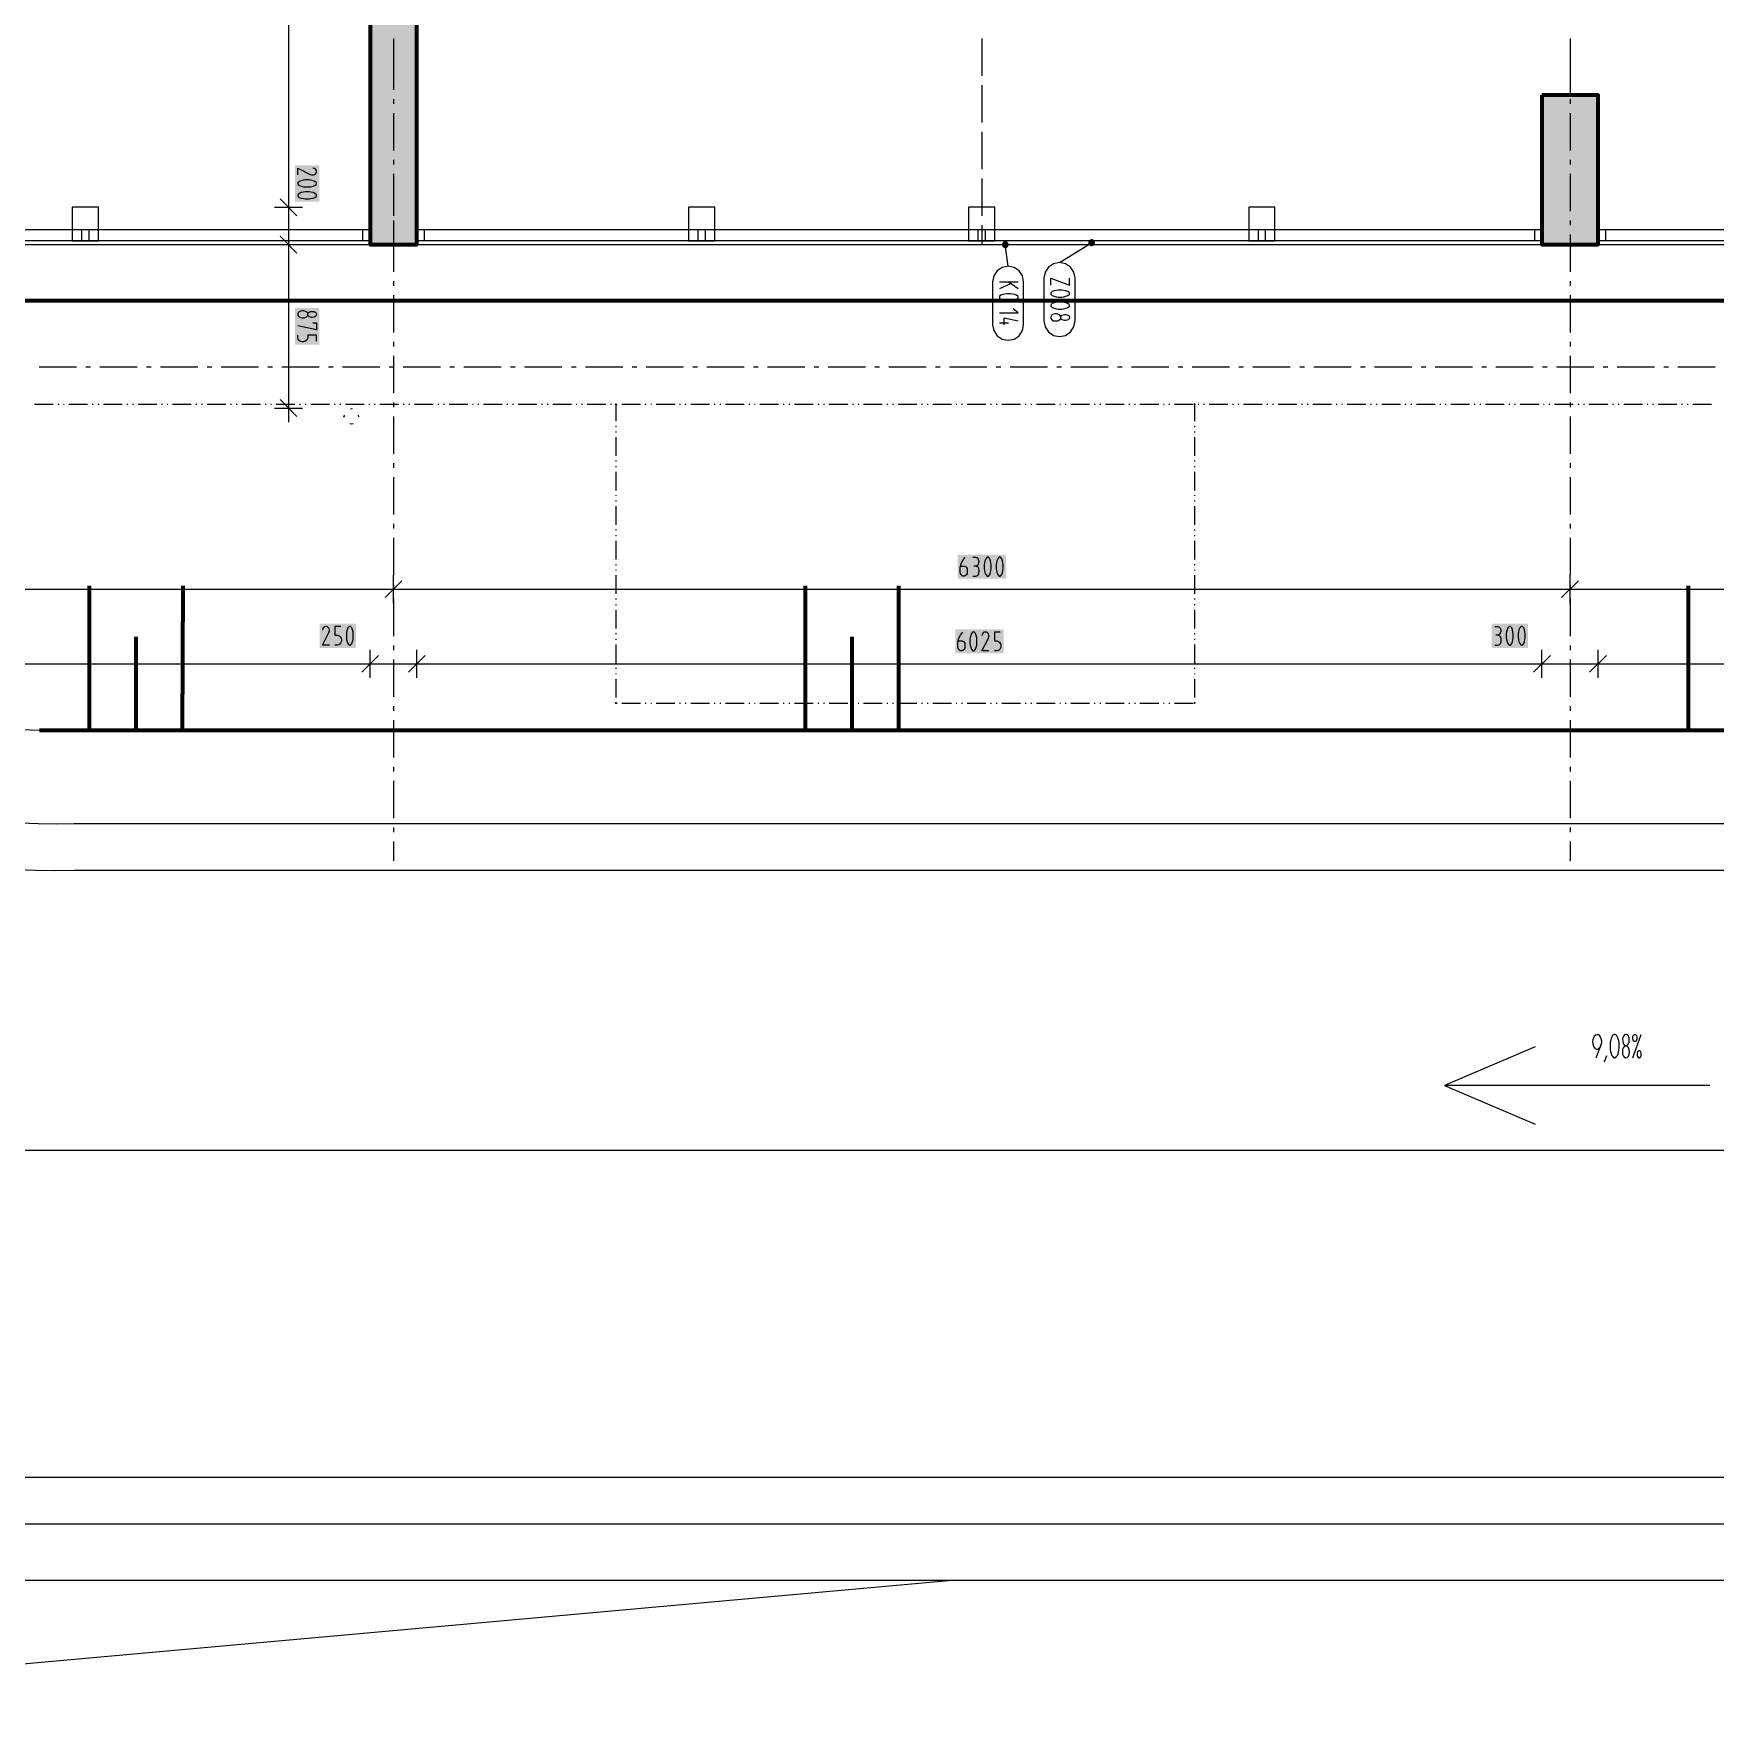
# Model space of a CAD drawing. Header units: millimetres. Extents: x 0 to 594, y 0 to 420.
# Drawn here: x 185.6 to 256.5, y 96.6 to 167.9 of the extents above; entities that cross this region are included whole.
import ezdxf

# ---------------------------------------------------------------- set-up
doc = ezdxf.new("R2010")
doc.units = ezdxf.units.MM
doc.header["$LTSCALE"] = 8
for name, color, linetype in [('PDF_CTU', 7, 'Continuous'), ('PDF_Dokresleni nad rovinou rezu', 7, 'Continuous'), ('PDF_Dopravni znaceni', 7, 'Continuous'), ('PDF_Klempirske vyrobky', 7, 'Continuous'), ('PDF_Koty delkove', 7, 'Continuous'), ('PDF_Obecne 0.25', 7, 'Continuous'), ('PDF_Obrubniky', 7, 'Continuous'), ('PDF_Osy hlavni', 7, 'Continuous'), ('PDF_Popis Klempirske vyrobky', 7, 'Continuous'), ('PDF_Popis Zamecnicke vyrobky', 7, 'Continuous'), ('PDF_Rampy', 7, 'Continuous'), ('PDF_Steny vnitrni', 7, 'Continuous'), ('PDF_Zamecnicke vyrobky', 7, 'Continuous')]:
    doc.layers.add(name, color=color, linetype=linetype)

msp = doc.modelspace()

# ---------------------------------------------------------------- linework, layer by layer
at = {"layer": 'PDF_CTU', "lineweight": 100}
for points in [[(155.547, 156.661), (258.466, 156.661), (258.466, 153.906), (328.23, 153.906), (328.23, 158.236)], [(187.997, 138.551), (187.997, 144.641)], [(191.916, 138.551), (191.934, 144.641)], [(218.177, 138.551), (218.177, 144.641)], [(222.114, 138.551), (222.114, 144.641)], [(255.412, 138.551), (255.412, 144.641)], [(189.965, 138.57), (189.965, 142.488)], [(220.145, 138.551), (220.145, 142.488)], [(185.877, 138.551), (326.398, 138.551)]]:
    msp.add_lwpolyline(points, dxfattribs=at)
at = {"layer": 'PDF_CTU', "lineweight": 25}
for points in [[(306.044, 102.69), (162.204, 102.69, -0.364475), (111.496, 149.929)], [(224.359, 102.69), (159.72, 96.869, -0.351953), (98.898, 137.331)]]:
    msp.add_lwpolyline(points, format="xyb", dxfattribs=at)
msp.add_arc((186.611, 174.233), 35.689, 209.49476, 271.16419, dxfattribs=at)
at = {"layer": 'PDF_Dokresleni nad rovinou rezu', "lineweight": 25}
for points in [[(185.669, 152.291), (186.457, 152.291)], [(186.654, 152.291), (186.693, 152.291)], [(186.89, 152.291), (186.929, 152.291)], [(187.126, 152.291), (187.913, 152.291)], [(188.11, 152.291), (188.15, 152.291)], [(188.346, 152.291), (188.386, 152.291)], [(188.583, 152.291), (189.37, 152.291)], [(189.567, 152.291), (189.606, 152.291)], [(189.803, 152.291), (189.843, 152.291)], [(190.039, 152.291), (190.827, 152.291)], [(191.024, 152.291), (191.063, 152.291)], [(191.26, 152.291), (191.299, 152.291)], [(191.496, 152.291), (192.283, 152.291)], [(192.48, 152.291), (192.52, 152.291)], [(192.717, 152.291), (192.756, 152.291)], [(192.953, 152.291), (193.74, 152.291)], [(193.937, 152.291), (193.976, 152.291)], [(194.173, 152.291), (194.213, 152.291)], [(194.409, 152.291), (195.197, 152.291)], [(195.394, 152.291), (195.433, 152.291)], [(195.63, 152.291), (195.669, 152.291)], [(195.866, 152.291), (196.654, 152.291)], [(196.85, 152.291), (196.89, 152.291)], [(197.087, 152.291), (197.126, 152.291)], [(197.323, 152.291), (198.11, 152.291)], [(198.307, 152.291), (198.346, 152.291)], [(198.543, 152.291), (198.583, 152.291)], [(198.78, 152.291), (199.567, 152.291)], [(199.764, 152.291), (199.803, 152.291)], [(200, 152.291), (200.039, 152.291)], [(200.236, 152.291), (201.024, 152.291)], [(201.22, 152.291), (201.26, 152.291)], [(201.457, 152.291), (201.496, 152.291)], [(201.693, 152.291), (202.48, 152.291)], [(202.677, 152.291), (202.717, 152.291)], [(202.913, 152.291), (202.953, 152.291)], [(203.15, 152.291), (203.937, 152.291)], [(204.134, 152.291), (204.173, 152.291)], [(204.37, 152.291), (204.409, 152.291)], [(204.606, 152.291), (205.394, 152.291)], [(205.591, 152.291), (205.63, 152.291)], [(205.827, 152.291), (205.866, 152.291)], [(206.063, 152.291), (206.85, 152.291)], [(207.047, 152.291), (207.087, 152.291)], [(207.283, 152.291), (207.323, 152.291)], [(207.52, 152.291), (208.307, 152.291)], [(208.504, 152.291), (208.543, 152.291)], [(208.74, 152.291), (208.78, 152.291)], [(208.976, 152.291), (209.764, 152.291)], [(209.961, 152.291), (210, 152.291)], [(210.177, 152.291), (210.177, 151.575)], [(210.197, 152.291), (210.236, 152.291)], [(210.433, 152.291), (211.22, 152.291)], [(211.417, 152.291), (211.457, 152.291)], [(211.654, 152.291), (211.693, 152.291)], [(211.89, 152.291), (212.677, 152.291)], [(212.874, 152.291), (212.913, 152.291)], [(213.11, 152.291), (213.15, 152.291)], [(213.346, 152.291), (214.134, 152.291)], [(214.331, 152.291), (214.37, 152.291)], [(214.567, 152.291), (214.606, 152.291)], [(214.803, 152.291), (215.591, 152.291)], [(215.787, 152.291), (215.827, 152.291)], [(216.024, 152.291), (216.063, 152.291)], [(216.26, 152.291), (217.047, 152.291)], [(217.244, 152.291), (217.283, 152.291)], [(217.48, 152.291), (217.52, 152.291)], [(217.717, 152.291), (218.504, 152.291)], [(218.701, 152.291), (218.74, 152.291)], [(218.937, 152.291), (218.976, 152.291)], [(219.173, 152.291), (219.961, 152.291)], [(220.157, 152.291), (220.197, 152.291)], [(220.394, 152.291), (220.433, 152.291)], [(220.63, 152.291), (221.417, 152.291)], [(221.614, 152.291), (221.654, 152.291)], [(221.85, 152.291), (221.89, 152.291)], [(222.087, 152.291), (222.874, 152.291)], [(223.071, 152.291), (223.11, 152.291)], [(223.307, 152.291), (223.346, 152.291)], [(223.543, 152.291), (224.331, 152.291)], [(224.528, 152.291), (224.567, 152.291)], [(224.764, 152.291), (224.803, 152.291)], [(225, 152.291), (225.787, 152.291)], [(225.984, 152.291), (226.024, 152.291)], [(226.22, 152.291), (226.26, 152.291)], [(226.457, 152.291), (227.244, 152.291)], [(227.441, 152.291), (227.48, 152.291)], [(227.677, 152.291), (227.717, 152.291)], [(227.913, 152.291), (228.701, 152.291)], [(228.898, 152.291), (228.937, 152.291)], [(229.134, 152.291), (229.173, 152.291)], [(229.37, 152.291), (230.157, 152.291)], [(230.354, 152.291), (230.394, 152.291)], [(230.591, 152.291), (230.63, 152.291)], [(230.827, 152.291), (231.614, 152.291)], [(231.811, 152.291), (231.85, 152.291)], [(232.047, 152.291), (232.087, 152.291)], [(232.283, 152.291), (233.071, 152.291)], [(233.268, 152.291), (233.307, 152.291)], [(233.504, 152.291), (233.543, 152.291)], [(233.74, 152.291), (234.528, 152.291)], [(234.587, 152.291), (234.587, 151.575)], [(234.724, 152.291), (234.764, 152.291)], [(234.961, 152.291), (235, 152.291)], [(235.197, 152.291), (235.984, 152.291)], [(236.181, 152.291), (236.22, 152.291)], [(236.417, 152.291), (236.457, 152.291)], [(236.654, 152.291), (237.441, 152.291)], [(237.638, 152.291), (237.677, 152.291)], [(237.874, 152.291), (237.913, 152.291)], [(238.11, 152.291), (238.898, 152.291)], [(239.094, 152.291), (239.134, 152.291)], [(239.331, 152.291), (239.37, 152.291)], [(239.567, 152.291), (240.354, 152.291)], [(240.551, 152.291), (240.591, 152.291)], [(240.787, 152.291), (240.827, 152.291)], [(241.024, 152.291), (241.811, 152.291)], [(242.008, 152.291), (242.047, 152.291)], [(242.244, 152.291), (242.283, 152.291)], [(242.48, 152.291), (243.268, 152.291)], [(243.465, 152.291), (243.504, 152.291)], [(243.701, 152.291), (243.74, 152.291)], [(243.937, 152.291), (244.724, 152.291)], [(244.921, 152.291), (244.961, 152.291)], [(245.157, 152.291), (245.197, 152.291)], [(245.394, 152.291), (246.181, 152.291)], [(246.378, 152.291), (246.417, 152.291)], [(246.614, 152.291), (246.654, 152.291)], [(246.85, 152.291), (247.638, 152.291)], [(247.835, 152.291), (247.874, 152.291)], [(248.071, 152.291), (248.11, 152.291)], [(248.307, 152.291), (249.094, 152.291)], [(249.291, 152.291), (249.331, 152.291)], [(249.528, 152.291), (249.567, 152.291)], [(249.764, 152.291), (250.551, 152.291)], [(250.748, 152.291), (250.787, 152.291)], [(250.984, 152.291), (251.024, 152.291)], [(251.22, 152.291), (252.008, 152.291)], [(252.205, 152.291), (252.244, 152.291)], [(252.441, 152.291), (252.48, 152.291)], [(252.677, 152.291), (253.465, 152.291)], [(253.661, 152.291), (253.701, 152.291)], [(253.898, 152.291), (253.937, 152.291)], [(254.134, 152.291), (254.921, 152.291)], [(255.118, 152.291), (255.157, 152.291)], [(255.354, 152.291), (255.394, 152.291)], [(255.591, 152.291), (256.378, 152.291)], [(210.177, 151.378), (210.177, 151.339)], [(210.177, 151.142), (210.177, 151.103)], [(234.587, 151.378), (234.587, 151.339)], [(234.587, 151.142), (234.587, 151.103)], [(210.177, 150.906), (210.177, 150.118)], [(234.587, 150.906), (234.587, 150.118)], [(210.177, 149.921), (210.177, 149.882)], [(234.587, 149.921), (234.587, 149.882)], [(210.177, 149.685), (210.177, 149.646)], [(210.177, 149.449), (210.177, 148.662)], [(234.587, 149.685), (234.587, 149.646)], [(234.587, 149.449), (234.587, 148.662)], [(210.177, 148.465), (210.177, 148.425)], [(234.587, 148.465), (234.587, 148.425)], [(210.177, 148.229), (210.177, 148.189)], [(210.177, 147.992), (210.177, 147.205)], [(234.587, 148.229), (234.587, 148.189)], [(234.587, 147.992), (234.587, 147.205)], [(210.177, 147.008), (210.177, 146.969)], [(234.587, 147.008), (234.587, 146.969)], [(210.177, 146.772), (210.177, 146.733)], [(210.177, 146.536), (210.177, 145.748)], [(234.587, 146.772), (234.587, 146.733)], [(234.587, 146.536), (234.587, 145.748)], [(210.177, 145.551), (210.177, 145.512)], [(234.587, 145.551), (234.587, 145.512)], [(210.177, 145.315), (210.177, 145.276)], [(210.177, 145.079), (210.177, 144.292)], [(234.587, 145.315), (234.587, 145.276)], [(234.587, 145.079), (234.587, 144.292)], [(210.177, 144.095), (210.177, 144.055)], [(234.587, 144.095), (234.587, 144.055)], [(210.177, 143.858), (210.177, 143.819)], [(210.177, 143.622), (210.177, 142.835)], [(234.587, 143.858), (234.587, 143.819)], [(234.587, 143.622), (234.587, 142.835)], [(210.177, 142.638), (210.177, 142.599)], [(234.587, 142.638), (234.587, 142.599)], [(210.177, 142.402), (210.177, 142.362)], [(210.177, 142.166), (210.177, 141.378)], [(234.587, 142.402), (234.587, 142.362)], [(234.587, 142.166), (234.587, 141.378)], [(210.177, 141.181), (210.177, 141.142)], [(234.587, 141.181), (234.587, 141.142)], [(210.177, 140.945), (210.177, 140.906)], [(210.177, 140.709), (210.177, 139.921)], [(234.587, 140.945), (234.587, 140.906)], [(234.587, 140.709), (234.587, 139.921)], [(210.177, 139.725), (210.177, 139.693)], [(234.587, 139.725), (234.587, 139.693)], [(210.197, 139.693), (210.236, 139.693)], [(210.433, 139.693), (211.22, 139.693)], [(211.417, 139.693), (211.457, 139.693)], [(211.654, 139.693), (211.693, 139.693)], [(211.89, 139.693), (212.677, 139.693)], [(212.874, 139.693), (212.913, 139.693)], [(213.11, 139.693), (213.15, 139.693)], [(213.346, 139.693), (214.134, 139.693)], [(214.331, 139.693), (214.37, 139.693)], [(214.567, 139.693), (214.606, 139.693)], [(214.803, 139.693), (215.591, 139.693)], [(215.787, 139.693), (215.827, 139.693)], [(216.024, 139.693), (216.063, 139.693)], [(216.26, 139.693), (217.047, 139.693)], [(217.244, 139.693), (217.283, 139.693)], [(217.48, 139.693), (217.52, 139.693)], [(217.717, 139.693), (218.504, 139.693)], [(218.701, 139.693), (218.74, 139.693)], [(218.937, 139.693), (218.976, 139.693)], [(219.173, 139.693), (219.961, 139.693)], [(220.157, 139.693), (220.197, 139.693)], [(220.394, 139.693), (220.433, 139.693)], [(220.63, 139.693), (221.417, 139.693)], [(221.614, 139.693), (221.654, 139.693)], [(221.85, 139.693), (221.89, 139.693)], [(222.087, 139.693), (222.874, 139.693)], [(223.071, 139.693), (223.11, 139.693)], [(223.307, 139.693), (223.346, 139.693)], [(223.543, 139.693), (224.331, 139.693)], [(224.528, 139.693), (224.567, 139.693)], [(224.764, 139.693), (224.803, 139.693)], [(225, 139.693), (225.787, 139.693)], [(225.984, 139.693), (226.024, 139.693)], [(226.22, 139.693), (226.26, 139.693)], [(226.457, 139.693), (227.244, 139.693)], [(227.441, 139.693), (227.48, 139.693)], [(227.677, 139.693), (227.717, 139.693)], [(227.913, 139.693), (228.701, 139.693)], [(228.898, 139.693), (228.937, 139.693)], [(229.134, 139.693), (229.173, 139.693)], [(229.37, 139.693), (230.157, 139.693)], [(230.354, 139.693), (230.394, 139.693)], [(230.591, 139.693), (230.63, 139.693)], [(230.827, 139.693), (231.614, 139.693)], [(231.811, 139.693), (231.85, 139.693)], [(232.047, 139.693), (232.087, 139.693)], [(232.283, 139.693), (233.071, 139.693)], [(233.268, 139.693), (233.307, 139.693)], [(233.504, 139.693), (233.543, 139.693)], [(233.74, 139.693), (234.528, 139.693)]]:
    msp.add_lwpolyline(points, dxfattribs=at)
at = {"layer": 'PDF_Dokresleni nad rovinou rezu', "lineweight": 25, "transparency": 33554559}
for points in [[(210.177, 152.341), (210.227, 152.291), (210.128, 152.291), (210.177, 152.242)], [(234.587, 152.341), (234.636, 152.291), (234.538, 152.291), (234.587, 152.242)], [(210.177, 139.742), (210.227, 139.693), (210.128, 139.693), (210.177, 139.644)], [(210.128, 139.693), (210.177, 139.742), (210.177, 139.644), (210.227, 139.693)], [(234.538, 139.693), (234.587, 139.742), (234.587, 139.644), (234.636, 139.693)], [(234.587, 139.742), (234.636, 139.693), (234.538, 139.693), (234.587, 139.644)]]:
    msp.add_solid(points, dxfattribs=at)
at = {"layer": 'PDF_Dopravni znaceni', "lineweight": 18}
for points in [[(200.807, 167.717), (200.807, 166.142)], [(225.611, 167.717), (225.611, 166.142)], [(250.414, 167.717), (250.414, 166.142)], [(200.807, 165.748), (200.807, 165.708)], [(225.611, 165.748), (225.611, 164.173)], [(250.414, 165.748), (250.414, 165.323)], [(225.611, 163.78), (225.611, 162.205)], [(200.807, 161.811), (200.807, 160.236)], [(225.611, 161.811), (225.611, 160.236)], [(200.807, 159.843), (200.807, 159.024)], [(225.611, 159.843), (225.611, 159.024)]]:
    msp.add_lwpolyline(points, dxfattribs=at)
at = {"layer": 'PDF_Dopravni znaceni', "lineweight": 18, "transparency": 33554559}
for points in [[(200.807, 165.744), (200.843, 165.708), (200.772, 165.708), (200.807, 165.673)], [(250.414, 165.358), (250.449, 165.323), (250.378, 165.323), (250.414, 165.287)], [(200.807, 161.98), (200.843, 161.944), (200.772, 161.944), (200.807, 161.909)], [(200.807, 159.059), (200.843, 159.024), (200.772, 159.024), (200.807, 158.988)], [(225.611, 159.059), (225.646, 159.024), (225.575, 159.024), (225.611, 158.988)]]:
    msp.add_solid(points, dxfattribs=at)
at = {"layer": 'PDF_Klempirske vyrobky', "lineweight": 25}
for points in [[(198.732, 151.835), (198.721, 151.78)], [(199.073, 152.087), (199.036, 152.094), (198.996, 152.086)], [(199.347, 151.761), (199.351, 151.78), (199.339, 151.838)], [(198.962, 151.48), (199.036, 151.465)], [(199.036, 151.465), (199.113, 151.48)]]:
    msp.add_lwpolyline(points, dxfattribs=at)
at = {"layer": 'PDF_Klempirske vyrobky', "lineweight": 25, "transparency": 33554559}
msp.add_solid([(198.711, 151.828), (198.769, 151.789), (198.673, 151.77), (198.731, 151.731)], dxfattribs=at)
at = {"layer": 'PDF_Koty delkove', "lineweight": 18}
for points in [[(196.381, 302.921), (196.381, 300.933), (196.381, 300.187), (196.381, 296.425), (196.381, 294.85), (196.381, 251.15), (196.381, 203.906), (196.381, 160.598), (196.381, 159.024), (196.381, 152.134)], [(196.775, 161.96), (196.775, 162.255), (197.3, 161.981), (197.353, 161.96), (197.431, 161.96), (197.483, 161.981), (197.523, 162.013), (197.55, 162.044), (197.562, 162.086), (197.562, 162.128), (197.55, 162.17), (197.523, 162.202), (197.483, 162.233)], [(197.483, 162.233), (197.405, 162.255)], [(195.79, 160.598), (196.381, 160.598), (196.972, 160.598)], [(196.027, 160.953), (196.735, 160.244)], [(195.79, 159.024), (196.381, 159.024), (196.972, 159.024)], [(196.027, 159.378), (196.735, 158.669)], [(197.012, 155.936), (197.077, 155.946), (197.142, 155.977), (197.182, 156.019), (197.195, 156.04), (197.195, 156.125), (197.182, 156.145), (197.142, 156.188), (197.077, 156.219), (197.012, 156.23), (196.959, 156.23), (196.894, 156.219), (196.827, 156.188), (196.788, 156.145), (196.775, 156.103), (196.775, 156.062), (196.788, 156.019), (196.827, 155.977), (196.894, 155.946), (196.959, 155.936)], [(197.195, 156.125), (197.209, 156.145), (197.248, 156.177), (197.3, 156.198), (197.353, 156.208), (197.405, 156.208), (197.457, 156.198), (197.51, 156.177), (197.55, 156.135), (197.562, 156.103), (197.562, 156.062), (197.55, 156.03), (197.51, 155.988), (197.457, 155.967), (197.405, 155.956), (197.353, 155.956), (197.3, 155.967), (197.248, 155.988), (197.209, 156.019), (197.195, 156.04)], [(197.405, 155.726), (197.562, 155.726), (197.562, 155.432), (196.775, 155.599)], [(196.959, 155.936), (197.012, 155.936)], [(196.906, 154.938), (196.854, 154.959), (196.815, 154.991), (196.788, 155.032), (196.775, 155.095), (196.775, 155.2)], [(197.562, 154.948), (197.562, 155.2), (197.195, 155.2), (197.195, 155.095), (197.168, 155.022), (197.129, 154.98), (197.064, 154.938), (197.012, 154.928), (196.959, 154.928), (196.906, 154.938)], [(195.79, 152.134), (196.381, 152.134), (196.972, 152.134)], [(196.027, 152.488), (196.735, 151.78)], [(196.381, 152.134), (196.381, 151.543)], [(224.918, 145.457), (224.95, 145.431), (224.97, 145.405), (224.991, 145.366), (225.002, 145.313), (225.002, 145.209), (224.991, 145.156), (224.97, 145.116), (224.95, 145.09), (224.918, 145.064), (224.876, 145.05), (224.834, 145.05), (224.792, 145.064), (224.761, 145.09), (224.74, 145.116), (224.718, 145.156), (224.708, 145.209), (224.708, 145.392), (224.75, 145.576), (224.813, 145.707), (224.918, 145.838)], [(224.729, 145.471), (224.876, 145.471), (224.918, 145.457)], [(225.233, 145.838), (225.359, 145.838), (225.401, 145.825), (225.443, 145.798), (225.464, 145.759), (225.485, 145.681), (225.485, 145.628), (225.464, 145.55), (225.422, 145.497), (225.359, 145.471), (225.275, 145.471)], [(225.233, 145.05), (225.38, 145.05), (225.432, 145.077), (225.474, 145.116), (225.495, 145.182), (225.506, 145.235), (225.506, 145.287), (225.495, 145.353), (225.474, 145.405), (225.432, 145.444), (225.359, 145.471)], [(225.748, 145.694), (225.726, 145.602), (225.716, 145.524), (225.716, 145.366), (225.726, 145.287), (225.748, 145.195), (225.779, 145.116), (225.821, 145.064), (225.842, 145.05), (225.884, 145.05), (225.905, 145.064), (225.947, 145.116), (225.978, 145.195), (225.999, 145.287), (226.01, 145.366)], [(226.01, 145.366), (226.01, 145.524), (225.999, 145.602), (225.978, 145.694), (225.947, 145.772), (225.905, 145.825), (225.884, 145.838), (225.842, 145.838), (225.821, 145.825), (225.779, 145.772), (225.748, 145.694)], [(200.453, 144.145), (201.162, 144.853)], [(200.807, 143.909), (200.807, 144.499), (200.807, 145.09)], [(250.059, 144.145), (250.768, 144.853)], [(250.414, 143.909), (250.414, 144.499), (250.414, 145.09)], [(97.776, 144.499), (100.65, 144.499), (151.201, 144.499), (200.807, 144.499), (250.414, 144.499), (300.02, 144.499), (348.445, 144.499), (398.051, 144.499), (461.791, 144.499)], [(198.107, 142.137), (197.813, 142.137), (198.086, 142.662), (198.107, 142.715), (198.107, 142.794), (198.086, 142.846), (198.055, 142.885), (198.023, 142.912), (197.981, 142.924), (197.939, 142.924), (197.897, 142.912), (197.866, 142.885), (197.834, 142.846), (197.813, 142.768)], [(198.59, 142.924), (198.338, 142.924), (198.338, 142.557), (198.443, 142.557), (198.516, 142.531), (198.558, 142.491), (198.6, 142.426), (198.611, 142.374), (198.611, 142.321), (198.6, 142.268), (198.579, 142.216), (198.548, 142.177), (198.506, 142.15), (198.443, 142.137), (198.338, 142.137)], [(199.115, 142.453), (199.115, 142.61), (199.104, 142.688), (199.083, 142.78), (199.052, 142.859), (199.01, 142.912), (198.989, 142.924), (198.947, 142.924), (198.926, 142.912), (198.884, 142.859), (198.853, 142.78), (198.831, 142.688), (198.821, 142.61), (198.821, 142.453), (198.831, 142.374), (198.853, 142.282), (198.884, 142.203), (198.926, 142.15), (198.947, 142.137), (198.989, 142.137), (199.01, 142.15), (199.052, 142.203)], [(224.631, 142.321), (224.777, 142.321), (224.82, 142.308), (224.851, 142.282), (224.872, 142.255), (224.893, 142.216), (224.903, 142.164), (224.903, 142.059), (224.893, 142.006), (224.872, 141.967), (224.851, 141.941), (224.82, 141.914), (224.777, 141.901), (224.736, 141.901), (224.694, 141.914), (224.662, 141.941), (224.641, 141.967), (224.62, 142.006), (224.609, 142.059), (224.609, 142.242), (224.651, 142.426), (224.714, 142.557), (224.82, 142.688)], [(225.617, 141.901), (225.89, 142.426), (225.911, 142.479), (225.911, 142.557), (225.89, 142.609), (225.859, 142.649), (225.827, 142.676), (225.785, 142.688), (225.744, 142.688), (225.701, 142.676), (225.67, 142.649), (225.639, 142.609), (225.617, 142.531)], [(226.394, 142.688), (226.142, 142.688), (226.142, 142.321), (226.248, 142.321), (226.321, 142.294), (226.363, 142.255), (226.404, 142.19), (226.415, 142.138), (226.415, 142.085), (226.404, 142.032), (226.384, 141.98), (226.352, 141.941), (226.311, 141.914), (226.248, 141.901), (226.142, 141.901)], [(247.243, 142.924), (247.369, 142.924), (247.412, 142.912), (247.453, 142.885), (247.475, 142.846), (247.495, 142.768), (247.495, 142.715), (247.475, 142.636), (247.432, 142.583), (247.369, 142.557), (247.286, 142.557)], [(247.957, 142.859), (247.916, 142.912), (247.894, 142.924), (247.853, 142.924), (247.831, 142.912), (247.79, 142.859), (247.758, 142.78), (247.737, 142.688), (247.726, 142.61), (247.726, 142.453), (247.737, 142.374), (247.758, 142.282), (247.79, 142.203), (247.831, 142.15), (247.853, 142.137), (247.894, 142.137), (247.916, 142.15), (247.957, 142.203), (247.989, 142.282), (248.009, 142.374), (248.02, 142.453)], [(248.02, 142.453), (248.02, 142.61), (248.009, 142.688), (247.989, 142.78), (247.957, 142.859)], [(199.052, 142.203), (199.083, 142.282), (199.104, 142.374), (199.115, 142.453)], [(199.823, 140.759), (199.823, 141.35), (199.823, 141.94)], [(201.792, 140.759), (201.792, 141.35), (201.792, 141.94)], [(225.911, 141.901), (225.617, 141.901)], [(247.243, 142.137), (247.39, 142.137), (247.443, 142.164), (247.485, 142.203), (247.506, 142.268), (247.516, 142.321), (247.516, 142.374), (247.506, 142.439), (247.485, 142.491), (247.443, 142.531), (247.369, 142.557)], [(249.233, 140.759), (249.233, 141.35), (249.233, 141.94)], [(251.595, 140.759), (251.595, 141.35), (251.595, 141.94)], [(97.776, 141.35), (100.65, 141.35), (150.02, 141.35), (152.382, 141.35), (199.823, 141.35), (201.792, 141.35), (249.233, 141.35), (251.595, 141.35), (298.839, 141.35), (301.201, 141.35), (348.445, 141.35), (350.807, 141.35), (398.051, 141.35), (469.272, 141.35)], [(199.469, 140.995), (200.177, 141.704)], [(201.437, 140.995), (202.146, 141.704)], [(248.878, 140.995), (249.587, 141.704)], [(251.24, 140.995), (251.949, 141.704)]]:
    msp.add_lwpolyline(points, dxfattribs=at)
for points in [[(197.09, 161.457), (197.248, 161.457), (197.326, 161.467), (197.418, 161.488), (197.497, 161.52), (197.55, 161.561), (197.562, 161.583), (197.562, 161.624), (197.55, 161.646), (197.497, 161.687), (197.418, 161.719), (197.326, 161.74), (197.248, 161.751), (197.09, 161.751), (197.012, 161.74), (196.92, 161.719), (196.841, 161.687), (196.788, 161.646), (196.775, 161.624), (196.775, 161.583), (196.788, 161.561), (196.841, 161.52), (196.92, 161.488), (197.012, 161.467)], [(197.09, 160.953), (197.248, 160.953), (197.326, 160.963), (197.418, 160.984), (197.497, 161.016), (197.55, 161.057), (197.562, 161.079), (197.562, 161.12), (197.55, 161.142), (197.497, 161.183), (197.418, 161.215), (197.326, 161.236), (197.248, 161.247), (197.09, 161.247), (197.012, 161.236), (196.92, 161.215), (196.841, 161.183), (196.788, 161.142), (196.775, 161.12), (196.775, 161.079), (196.788, 161.057), (196.841, 161.016), (196.92, 160.984), (197.012, 160.963)], [(226.514, 145.366), (226.514, 145.524), (226.503, 145.602), (226.482, 145.694), (226.451, 145.772), (226.409, 145.825), (226.388, 145.838), (226.346, 145.838), (226.325, 145.825), (226.283, 145.772), (226.252, 145.694), (226.23, 145.602), (226.219, 145.524), (226.219, 145.366), (226.23, 145.287), (226.252, 145.195), (226.283, 145.116), (226.325, 145.064), (226.346, 145.05), (226.388, 145.05), (226.409, 145.064), (226.451, 145.116), (226.482, 145.195), (226.503, 145.287)], [(225.407, 142.216), (225.407, 142.374), (225.397, 142.452), (225.376, 142.544), (225.344, 142.623), (225.303, 142.676), (225.281, 142.688), (225.24, 142.688), (225.218, 142.676), (225.177, 142.623), (225.145, 142.544), (225.124, 142.452), (225.113, 142.374), (225.113, 142.216), (225.124, 142.138), (225.145, 142.046), (225.177, 141.967), (225.218, 141.914), (225.24, 141.901), (225.281, 141.901), (225.303, 141.914), (225.344, 141.967), (225.376, 142.046), (225.397, 142.138)], [(248.524, 142.453), (248.524, 142.61), (248.513, 142.688), (248.493, 142.78), (248.461, 142.859), (248.42, 142.912), (248.398, 142.924), (248.357, 142.924), (248.335, 142.912), (248.294, 142.859), (248.262, 142.78), (248.241, 142.688), (248.23, 142.61), (248.23, 142.453), (248.241, 142.374), (248.262, 142.282), (248.294, 142.203), (248.335, 142.15), (248.357, 142.137), (248.398, 142.137), (248.42, 142.15), (248.461, 142.203), (248.493, 142.282), (248.513, 142.374)]]:
    msp.add_lwpolyline(points, close=True, dxfattribs=at)
at = {"layer": 'PDF_Koty delkove', "color": 7, "lineweight": 18, "true_color": 0xffffff, "transparency": 33554559}
for points in [[(196.657, 162.373), (196.657, 160.835), (197.68, 162.373), (197.68, 160.835)], [(196.657, 156.348), (196.657, 154.81), (197.68, 156.348), (197.68, 154.81)], [(224.59, 144.932), (226.632, 144.932), (224.59, 145.956), (226.632, 145.956)], [(197.695, 142.019), (199.233, 142.019), (197.695, 143.042), (199.233, 143.042)], [(224.491, 141.783), (226.533, 141.783), (224.491, 142.806), (226.533, 142.806)], [(247.104, 142.019), (248.642, 142.019), (247.104, 143.042), (248.642, 143.042)]]:
    msp.add_solid(points, dxfattribs=at)
at = {"layer": 'PDF_Obecne 0.25', "lineweight": 25}
msp.add_lwpolyline([(100.65, 159.024), (350.807, 159.024)], dxfattribs=at)
at = {"layer": 'PDF_Obrubniky', "lineweight": 18}
for points in [[(113.557, 159.024), (113.557, 156.471, 0.409637), (164.144, 105.087), (352.776, 105.087), (352.776, 103.118), (308.012, 103.118)], [(150.02, 159.024, 0.308064), (187.343, 134.614), (326.398, 134.614, 0.404795), (350.795, 158.236)]]:
    msp.add_lwpolyline(points, format="xyb", dxfattribs=at)
at = {"layer": 'PDF_Osy hlavni', "lineweight": 18}
for points in [[(200.807, 167.717), (200.807, 167.52)], [(250.414, 167.717), (250.414, 167.52)], [(200.807, 167.126), (200.807, 165.551)], [(250.414, 167.126), (250.414, 165.551)], [(200.807, 165.158), (200.807, 164.961)], [(250.414, 165.158), (250.414, 164.961)], [(200.807, 164.567), (200.807, 162.992)], [(250.414, 164.567), (250.414, 162.992)], [(200.807, 162.599), (200.807, 162.402)], [(250.414, 162.599), (250.414, 162.402)], [(200.807, 162.008), (200.807, 160.433)], [(250.414, 162.008), (250.414, 160.433)], [(200.807, 160.04), (200.807, 159.843)], [(250.414, 160.04), (250.414, 159.843)], [(200.807, 159.449), (200.807, 157.874)], [(250.414, 159.449), (250.414, 157.874)], [(200.807, 157.481), (200.807, 157.284)], [(200.807, 156.89), (200.807, 155.315)], [(250.414, 157.481), (250.414, 157.284)], [(250.414, 156.89), (250.414, 155.315)], [(200.807, 154.921), (200.807, 154.725)], [(250.414, 154.921), (250.414, 154.725)], [(200.807, 154.331), (200.807, 152.756)], [(250.414, 154.331), (250.414, 152.756)], [(185.866, 153.866), (187.441, 153.866)], [(187.835, 153.866), (188.032, 153.866)], [(188.425, 153.866), (190, 153.866)], [(190.394, 153.866), (190.591, 153.866)], [(190.984, 153.866), (192.559, 153.866)], [(192.953, 153.866), (193.15, 153.866)], [(193.543, 153.866), (195.118, 153.866)], [(195.512, 153.866), (195.709, 153.866)], [(196.102, 153.866), (197.677, 153.866)], [(198.071, 153.866), (198.268, 153.866)], [(198.661, 153.866), (200.236, 153.866)], [(200.63, 153.866), (200.827, 153.866)], [(201.22, 153.866), (202.795, 153.866)], [(203.189, 153.866), (203.386, 153.866)], [(203.78, 153.866), (205.354, 153.866)], [(205.748, 153.866), (205.945, 153.866)], [(206.339, 153.866), (207.913, 153.866)], [(208.307, 153.866), (208.504, 153.866)], [(208.898, 153.866), (210.472, 153.866)], [(210.866, 153.866), (211.063, 153.866)], [(211.457, 153.866), (213.031, 153.866)], [(213.425, 153.866), (213.622, 153.866)], [(214.016, 153.866), (215.591, 153.866)], [(215.984, 153.866), (216.181, 153.866)], [(216.575, 153.866), (218.15, 153.866)], [(218.543, 153.866), (218.74, 153.866)], [(219.134, 153.866), (220.709, 153.866)], [(221.102, 153.866), (221.299, 153.866)], [(221.693, 153.866), (223.268, 153.866)], [(223.661, 153.866), (223.858, 153.866)], [(224.252, 153.866), (225.827, 153.866)], [(226.22, 153.866), (226.417, 153.866)], [(226.811, 153.866), (228.386, 153.866)], [(228.779, 153.866), (228.976, 153.866)], [(229.37, 153.866), (230.945, 153.866)], [(231.339, 153.866), (231.535, 153.866)], [(231.929, 153.866), (233.504, 153.866)], [(233.898, 153.866), (234.094, 153.866)], [(234.488, 153.866), (236.063, 153.866)], [(236.457, 153.866), (236.654, 153.866)], [(237.047, 153.866), (238.622, 153.866)], [(239.016, 153.866), (239.213, 153.866)], [(239.606, 153.866), (241.181, 153.866)], [(241.575, 153.866), (241.772, 153.866)], [(242.165, 153.866), (243.74, 153.866)], [(244.134, 153.866), (244.331, 153.866)], [(244.724, 153.866), (246.299, 153.866)], [(246.693, 153.866), (246.89, 153.866)], [(247.283, 153.866), (248.858, 153.866)], [(249.252, 153.866), (249.449, 153.866)], [(249.842, 153.866), (251.417, 153.866)], [(251.811, 153.866), (252.008, 153.866)], [(252.402, 153.866), (253.976, 153.866)], [(254.37, 153.866), (254.567, 153.866)], [(254.961, 153.866), (256.535, 153.866)], [(200.807, 152.362), (200.807, 152.166)], [(250.414, 152.362), (250.414, 152.166)], [(200.807, 151.772), (200.807, 150.197)], [(250.414, 151.772), (250.414, 150.197)], [(200.807, 149.803), (200.807, 149.607)], [(250.414, 149.803), (250.414, 149.607)], [(200.807, 149.213), (200.807, 147.638)], [(250.414, 149.213), (250.414, 147.638)], [(200.807, 147.244), (200.807, 147.047)], [(250.414, 147.244), (250.414, 147.047)], [(200.807, 146.654), (200.807, 145.079)], [(250.414, 146.654), (250.414, 145.079)], [(200.807, 144.685), (200.807, 144.488)], [(200.807, 144.095), (200.807, 142.52)], [(250.414, 144.685), (250.414, 144.488)], [(250.414, 144.095), (250.414, 142.52)], [(200.807, 142.126), (200.807, 141.929)], [(250.414, 142.126), (250.414, 141.929)], [(200.807, 141.536), (200.807, 139.961)], [(250.414, 141.536), (250.414, 139.961)], [(200.807, 139.567), (200.807, 139.37)], [(250.414, 139.567), (250.414, 139.37)], [(200.807, 138.977), (200.807, 137.402)], [(250.414, 138.977), (250.414, 137.402)], [(200.807, 137.008), (200.807, 136.811)], [(250.414, 137.008), (250.414, 136.811)], [(200.807, 136.418), (200.807, 134.843)], [(250.414, 136.418), (250.414, 134.843)], [(200.807, 134.449), (200.807, 134.252)], [(250.414, 134.449), (250.414, 134.252)], [(200.807, 133.858), (200.807, 133.051)], [(250.414, 133.858), (250.414, 133.051)]]:
    msp.add_lwpolyline(points, dxfattribs=at)
at = {"layer": 'PDF_Osy hlavni', "lineweight": 18, "transparency": 33554559}
for points in [[(200.807, 133.087), (200.843, 133.051), (200.772, 133.051), (200.807, 133.016)], [(250.414, 133.087), (250.449, 133.051), (250.378, 133.051), (250.414, 133.016)]]:
    msp.add_solid(points, dxfattribs=at)
at = {"layer": 'PDF_Popis Klempirske vyrobky', "lineweight": 25}
for points in [[(226.589, 159.141), (226.57, 159.137), (226.552, 159.13), (226.536, 159.12), (226.521, 159.108), (226.509, 159.093), (226.499, 159.077), (226.491, 159.059), (226.487, 159.04), (226.486, 159.021), (226.488, 159.001), (226.493, 158.983), (226.501, 158.965), (226.512, 158.95), (226.526, 158.936), (226.541, 158.924), (226.558, 158.915), (226.576, 158.909), (226.595, 158.906), (226.615, 158.906), (226.634, 158.909), (226.652, 158.916), (226.669, 158.925), (226.684, 158.937), (226.697, 158.951), (226.708, 158.967), (226.716, 158.984), (226.72, 159.003), (226.722, 159.022), (226.721, 159.041), (226.716, 159.06), (226.709, 159.078), (226.699, 159.094), (226.686, 159.109), (226.671, 159.121), (226.654, 159.131), (226.636, 159.137), (226.617, 159.141), (226.598, 159.142)], [(226.064, 155.648), (226.114, 155.397), (226.256, 155.184), (226.469, 155.042), (226.72, 154.992), (226.971, 155.042), (227.184, 155.184), (227.326, 155.397), (227.376, 155.648), (227.376, 157.454), (227.326, 157.705), (227.184, 157.918), (226.971, 158.06), (226.72, 158.11), (226.469, 158.06), (226.256, 157.918), (226.114, 157.705), (226.064, 157.454)], [(226.669, 156.655), (226.826, 156.655), (226.904, 156.666), (226.996, 156.687), (227.075, 156.718), (227.128, 156.76), (227.14, 156.781), (227.14, 156.823), (227.128, 156.844), (227.075, 156.886), (226.996, 156.917), (226.904, 156.939), (226.826, 156.95), (226.669, 156.95), (226.59, 156.939), (226.498, 156.917), (226.419, 156.886), (226.366, 156.844), (226.353, 156.823), (226.353, 156.781), (226.366, 156.76), (226.419, 156.718), (226.498, 156.687), (226.59, 156.666)]]:
    msp.add_lwpolyline(points, close=True, dxfattribs=at)
for points in [[(226.487, 159.009), (226.487, 159.009)], [(226.589, 159.141), (226.589, 159.141)], [(226.72, 158.11), (226.604, 159.024)], [(226.721, 159.039), (226.721, 159.039)], [(226.619, 158.907), (226.619, 158.907)], [(226.353, 157.454), (227.14, 157.454)], [(226.826, 157.369), (226.353, 157.159)], [(227.14, 157.159), (226.72, 157.454)], [(226.353, 156.151), (227.14, 156.151), (226.931, 156.319)], [(226.353, 155.731), (226.746, 155.731)], [(226.563, 155.648), (226.563, 155.942), (227.14, 155.815)]]:
    msp.add_lwpolyline(points, dxfattribs=at)
at = {"layer": 'PDF_Popis Klempirske vyrobky', "lineweight": 25, "transparency": 33554559}
for points in [[(226.487, 159.009), (226.721, 159.039), (226.697, 159.095)], [(226.487, 159.009), (226.697, 159.095), (226.496, 159.069)], [(226.511, 158.952), (226.721, 159.039), (226.487, 159.009)], [(226.496, 159.069), (226.697, 159.095), (226.65, 159.132)], [(226.496, 159.069), (226.65, 159.132), (226.533, 159.117)], [(226.511, 158.952), (226.712, 158.978), (226.721, 159.039)], [(226.558, 158.915), (226.712, 158.978), (226.511, 158.952)], [(226.533, 159.117), (226.65, 159.132), (226.589, 159.141)], [(226.558, 158.915), (226.675, 158.93), (226.712, 158.978)], [(226.675, 158.93), (226.558, 158.915), (226.619, 158.907)]]:
    msp.add_solid(points, dxfattribs=at)
at = {"layer": 'PDF_Popis Zamecnicke vyrobky', "lineweight": 25}
for points in [[(228.887, 158.267), (230.243, 159.105)], [(230.142, 159.043), (230.142, 159.043)], [(230.18, 159.205), (230.18, 159.205)], [(230.305, 159.004), (230.305, 159.004)], [(230.343, 159.167), (230.343, 159.167)], [(228.52, 157.316), (228.52, 157.611), (229.307, 157.316), (229.307, 157.611)], [(228.835, 156.812), (228.993, 156.812), (229.071, 156.823), (229.163, 156.844), (229.242, 156.875), (229.294, 156.917), (229.307, 156.938), (229.307, 156.98), (229.294, 157.001), (229.242, 157.043), (229.163, 157.074), (229.071, 157.096), (228.993, 157.107), (228.835, 157.107), (228.757, 157.096), (228.665, 157.074), (228.586, 157.043), (228.533, 157.001), (228.52, 156.98), (228.52, 156.938), (228.533, 156.917), (228.586, 156.875), (228.665, 156.844), (228.757, 156.823)], [(228.757, 156.823), (228.835, 156.812)], [(228.94, 155.994), (228.954, 156.014), (228.993, 156.046), (229.045, 156.067), (229.098, 156.077), (229.15, 156.077)], [(229.15, 156.077), (229.202, 156.067), (229.255, 156.046), (229.294, 156.004), (229.307, 155.972), (229.307, 155.931), (229.294, 155.899), (229.255, 155.857), (229.202, 155.836), (229.15, 155.825), (229.098, 155.825), (229.045, 155.836), (228.993, 155.857), (228.954, 155.888), (228.94, 155.909)]]:
    msp.add_lwpolyline(points, dxfattribs=at)
for points in [[(230.343, 159.167), (230.332, 159.182), (230.318, 159.196), (230.302, 159.207), (230.285, 159.215), (230.266, 159.221), (230.247, 159.223), (230.228, 159.222), (230.209, 159.218), (230.191, 159.211), (230.174, 159.201), (230.159, 159.189), (230.147, 159.174), (230.137, 159.158), (230.13, 159.14), (230.126, 159.121), (230.124, 159.102), (230.127, 159.083), (230.132, 159.064), (230.14, 159.047), (230.151, 159.031), (230.164, 159.017), (230.179, 159.005), (230.196, 158.996), (230.215, 158.99), (230.234, 158.987), (230.253, 158.987), (230.272, 158.99), (230.29, 158.997), (230.307, 159.006), (230.322, 159.018), (230.335, 159.032), (230.346, 159.048), (230.354, 159.066), (230.359, 159.084), (230.361, 159.103), (230.359, 159.123), (230.355, 159.141), (230.347, 159.159)], [(228.231, 155.805), (228.281, 155.554), (228.423, 155.341), (228.636, 155.199), (228.887, 155.149), (229.138, 155.199), (229.351, 155.341), (229.493, 155.554), (229.543, 155.805), (229.543, 157.611), (229.493, 157.862), (229.351, 158.075), (229.138, 158.217), (228.887, 158.267), (228.636, 158.217), (228.423, 158.075), (228.281, 157.862), (228.231, 157.611)], [(228.835, 156.309), (228.993, 156.309), (229.071, 156.319), (229.163, 156.34), (229.242, 156.372), (229.294, 156.413), (229.307, 156.435), (229.307, 156.476), (229.294, 156.497), (229.242, 156.539), (229.163, 156.571), (229.071, 156.592), (228.993, 156.603), (228.835, 156.603), (228.757, 156.592), (228.665, 156.571), (228.586, 156.539), (228.533, 156.497), (228.52, 156.476), (228.52, 156.435), (228.533, 156.413), (228.586, 156.372), (228.665, 156.34), (228.757, 156.319)], [(228.704, 155.805), (228.757, 155.805), (228.822, 155.815), (228.887, 155.846), (228.927, 155.888), (228.94, 155.909), (228.94, 155.994), (228.927, 156.014), (228.887, 156.057), (228.822, 156.088), (228.757, 156.099), (228.704, 156.099), (228.639, 156.088), (228.572, 156.057), (228.533, 156.014), (228.52, 155.972), (228.52, 155.931), (228.533, 155.888), (228.572, 155.846), (228.639, 155.815)]]:
    msp.add_lwpolyline(points, close=True, dxfattribs=at)
at = {"layer": 'PDF_Popis Zamecnicke vyrobky', "lineweight": 25, "transparency": 33554559}
for points in [[(230.125, 159.102), (230.246, 158.987), (230.139, 159.16)], [(230.187, 159.001), (230.125, 159.102), (230.142, 159.043)], [(230.125, 159.102), (230.187, 159.001), (230.246, 158.987)], [(230.139, 159.16), (230.305, 159.004), (230.18, 159.205)], [(230.139, 159.16), (230.246, 158.987), (230.305, 159.004)], [(230.18, 159.205), (230.346, 159.049), (230.239, 159.222)], [(230.18, 159.205), (230.305, 159.004), (230.346, 159.049)], [(230.239, 159.222), (230.346, 159.049), (230.36, 159.108)], [(230.239, 159.222), (230.36, 159.108), (230.298, 159.208)], [(230.298, 159.208), (230.36, 159.108), (230.343, 159.167)]]:
    msp.add_solid(points, dxfattribs=at)
at = {"layer": 'PDF_Rampy', "lineweight": 25}
for points in [[(115.592, 159.024, 0.414214), (162.395, 107.115, 0.016918), (165.737, 107.055), (350.807, 107.055, -0.414219), (352.776, 105.087)], [(147.897, 159.024, 0.313185), (187.342, 132.645), (326.398, 132.645, 0.304415), (350.807, 149.025)]]:
    msp.add_lwpolyline(points, format="xyb", dxfattribs=at)
for points in [[(252.83, 125.228), (252.786, 125.242), (252.826, 125.256), (252.872, 125.309), (252.903, 125.388), (252.914, 125.481), (252.903, 125.573)], [(253.06, 124.733), (253.416, 125.718)], [(251.514, 124.733), (251.718, 125.266)], [(251.872, 124.57), (251.968, 124.833)], [(252.715, 125.228), (252.666, 125.171), (252.633, 125.088), (252.621, 124.988), (252.633, 124.889), (252.666, 124.805), (252.715, 124.748)], [(252.718, 125.256), (252.758, 125.242), (252.715, 125.228)], [(252.715, 124.748), (252.772, 124.73), (252.83, 124.748), (252.88, 124.805), (252.912, 124.889), (252.924, 124.988), (252.912, 125.088)], [(252.758, 125.242), (252.786, 125.242)], [(252.912, 125.088), (252.88, 125.171), (252.83, 125.228)], [(253.347, 125.03), (253.32, 125.03), (253.293, 125.013), (253.265, 124.98), (253.252, 124.931), (253.252, 124.833), (253.265, 124.784), (253.293, 124.75), (253.32, 124.733)], [(253.32, 124.733), (253.347, 124.733), (253.375, 124.75), (253.402, 124.784), (253.416, 124.833), (253.416, 124.931), (253.402, 124.98), (253.375, 125.013), (253.347, 125.03)], [(171.72, 120.835), (352.776, 120.835)]]:
    msp.add_lwpolyline(points, dxfattribs=at)
msp.add_lwpolyline([(253.225, 125.522), (253.211, 125.472), (253.184, 125.439), (253.156, 125.422), (253.129, 125.422), (253.102, 125.439), (253.074, 125.472), (253.06, 125.522), (253.06, 125.619), (253.074, 125.669), (253.102, 125.702), (253.129, 125.718), (253.156, 125.718), (253.184, 125.702), (253.211, 125.669), (253.225, 125.619)], close=True, dxfattribs=at)
at = {"layer": 'PDF_Rampy', "lineweight": 9}
for points in [[(248.948, 125.19), (245.122, 123.562)], [(256.308, 123.562), (245.122, 123.562), (248.948, 121.933)]]:
    msp.add_lwpolyline(points, dxfattribs=at)
at = {"layer": 'PDF_Rampy', "lineweight": 25}
for centre, major_axis, ratio, start_param, end_param in [((251.559, 125.407), (0, 0.317), 0.556114, 1.899546489668013, 8.182731796847598), ((252.295, 125.226), (0, -0.496), 0.38716, 1.832516, 8.115701), ((252.773, 125.48), (0.001, -0.243), 0.581586, 1.96021, 5.877446)]:
    msp.add_ellipse(centre, major_axis=major_axis, ratio=ratio, start_param=start_param, end_param=end_param, dxfattribs=at)
at = {"layer": 'PDF_Steny vnitrni', "lineweight": 70}
for points in [[(199.823, 203.906), (199.823, 159.024), (201.792, 159.024), (201.792, 203.906)], [(249.233, 165.323), (249.233, 159.024), (251.595, 159.024), (251.595, 165.323)]]:
    msp.add_lwpolyline(points, close=True, dxfattribs=at)
at = {"layer": 'PDF_Steny vnitrni', "color": 9, "lineweight": 9, "true_color": 0xc0c0c0, "transparency": 33554559}
for points in [[(199.823, 203.906), (199.823, 159.024), (201.792, 203.906), (201.792, 159.024)], [(249.233, 165.323), (249.233, 159.024), (251.595, 165.323), (251.595, 159.024)]]:
    msp.add_solid(points, dxfattribs=at)
at = {"layer": 'PDF_Zamecnicke vyrobky', "lineweight": 25}
for points in [[(187.264, 160.598), (187.264, 159.181), (188.366, 159.181), (188.366, 160.598)], [(213.248, 160.598), (213.248, 159.181), (214.351, 159.181), (214.351, 160.598)], [(225.059, 160.598), (225.059, 159.181), (226.162, 159.181), (226.162, 160.598)], [(236.87, 160.598), (236.87, 159.181), (237.973, 159.181), (237.973, 160.598)]]:
    msp.add_lwpolyline(points, close=True, dxfattribs=at)
for points in [[(199.823, 159.654), (152.382, 159.654)], [(199.823, 159.181), (152.382, 159.181)], [(187.973, 159.181), (187.973, 159.654), (187.658, 159.654), (187.658, 159.181)], [(199.508, 159.654), (199.508, 159.181)], [(249.232, 159.654), (201.792, 159.654)], [(249.232, 159.181), (201.792, 159.181)], [(202.107, 159.654), (202.107, 159.181)], [(213.957, 159.181), (213.957, 159.654), (213.642, 159.654), (213.642, 159.181)], [(225.768, 159.181), (225.768, 159.654), (225.453, 159.654), (225.453, 159.181)], [(237.579, 159.181), (237.579, 159.654), (237.264, 159.654), (237.264, 159.181)], [(248.917, 159.654), (248.917, 159.181)], [(298.839, 159.654), (251.595, 159.654)], [(298.839, 159.181), (251.595, 159.181)], [(251.91, 159.654), (251.91, 159.181)]]:
    msp.add_lwpolyline(points, dxfattribs=at)

doc.saveas('drawing.dxf')
